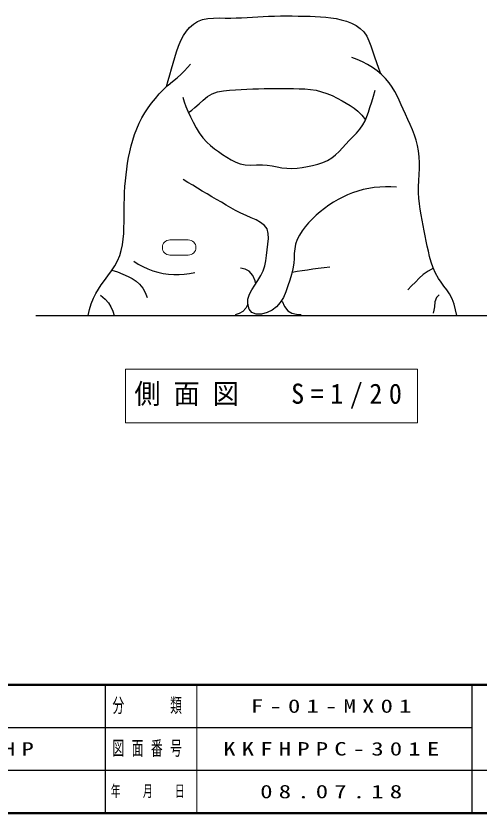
# Model space of a CAD drawing. Units: millimetres on the paper, scale 1:20. Extents: x -365 to 0, y -5 to 257.
# Drawn here: x -144.6 to -68.8, y 0 to 130.5 of the extents above; entities that cross this region are included whole.
import ezdxf

# ---------------------------------------------------------------- set-up
doc = ezdxf.new("R2010")
doc.units = ezdxf.units.MM
doc.layers.add('LY_1', color=7, linetype='Continuous', lineweight=25)
doc.layers.add('LY_2', color=7, linetype='Continuous', lineweight=13)
doc.styles.add('ＭＳ ゴシック', font='')
doc.styles.get('ＭＳ ゴシック').set_extended_font_data('MS Gothic')

msp = doc.modelspace()

# ---------------------------------------------------------------- linework, layer by layer
at = {"layer": 'LY_1', "lineweight": 13}
for p, q in [((-119.385, 93.83), (-116.385, 93.83)), ((-119.385, 91.33), (-116.385, 91.33)), ((-126.685, 72.653), (-126.685, 63.853)), ((-78.885, 72.653), (-126.685, 72.653)), ((-78.885, 63.853), (-78.885, 72.653)), ((-126.685, 63.853), (-78.885, 63.853))]:
    msp.add_line(p, q, dxfattribs=at)
at = {"layer": 'LY_1'}
msp.add_line((-141.335, 81.461), (-56.531, 81.461), dxfattribs=at)
for points in [[(-119.932, 118.958), (-119.673, 119.911), (-119.406, 120.863), (-119.135, 121.815), (-118.867, 122.768), (-118.606, 123.704), (-118.328, 124.634), (-118.011, 125.55), (-117.631, 126.444), (-117.165, 127.307), (-116.7, 127.988), (-116.164, 128.613), (-115.561, 129.152), (-114.895, 129.576), (-114.067, 129.897), (-113.181, 130.072), (-112.255, 130.144), (-111.307, 130.154), (-110.356, 130.144), (-109.445, 130.148), (-108.546, 130.169), (-107.656, 130.203), (-106.773, 130.246), (-105.894, 130.294), (-105.019, 130.342), (-104.143, 130.388), (-103.264, 130.427), (-102.297, 130.459), (-101.325, 130.478), (-100.351, 130.486), (-99.376, 130.484), (-98.4, 130.473), (-97.427, 130.454), (-96.456, 130.427), (-95.605, 130.398), (-94.756, 130.354), (-93.907, 130.287), (-93.058, 130.189), (-92.206, 130.049), (-91.35, 129.86), (-90.512, 129.617), (-89.697, 129.308), (-88.932, 128.921), (-88.244, 128.447), (-87.662, 127.874), (-87.193, 127.184), (-86.825, 126.412), (-86.521, 125.592), (-86.244, 124.754), (-85.922, 123.811), (-85.593, 122.882), (-85.263, 121.963), (-84.938, 121.048)], [(-72.462, 81.461), (-72.648, 82.384), (-72.9, 83.296), (-73.232, 84.178), (-73.658, 85.012), (-74.083, 85.657), (-74.548, 86.277), (-75.017, 86.894), (-75.456, 87.53), (-75.923, 88.374), (-76.306, 89.265), (-76.624, 90.187), (-76.894, 91.126), (-77.108, 91.962), (-77.303, 92.799), (-77.483, 93.637), (-77.653, 94.477), (-77.815, 95.318), (-77.973, 96.16), (-78.139, 97.052), (-78.297, 97.946), (-78.439, 98.843), (-78.558, 99.743), (-78.645, 100.647), (-78.692, 101.555), (-78.695, 102.536), (-78.662, 103.521), (-78.615, 104.506), (-78.575, 105.487), (-78.56, 106.463), (-78.593, 107.431), (-78.692, 108.387), (-78.859, 109.267), (-79.091, 110.136), (-79.376, 110.996), (-79.704, 111.849), (-80.062, 112.696), (-80.44, 113.539), (-80.826, 114.38), (-81.21, 115.22), (-81.54, 115.961), (-81.872, 116.698), (-82.218, 117.423), (-82.593, 118.131), (-83.008, 118.816), (-83.542, 119.561), (-84.138, 120.262), (-84.792, 120.915), (-85.496, 121.514), (-86.244, 122.052), (-87.046, 122.536), (-87.88, 122.96), (-88.741, 123.331), (-89.62, 123.658)], [(-132.752, 81.461), (-132.553, 82.428), (-132.276, 83.377), (-131.915, 84.293), (-131.533, 85.047), (-131.096, 85.772), (-130.62, 86.478), (-130.117, 87.17), (-129.526, 87.959), (-128.949, 88.753), (-128.417, 89.565), (-127.959, 90.407), (-127.613, 91.244), (-127.352, 92.114), (-127.162, 93.011), (-127.032, 93.93), (-126.951, 94.866), (-126.908, 95.813), (-126.889, 96.768), (-126.884, 97.725), (-126.88, 98.678), (-126.868, 99.659), (-126.843, 100.633), (-126.803, 101.599), (-126.748, 102.56), (-126.674, 103.515), (-126.58, 104.467), (-126.465, 105.415), (-126.326, 106.362), (-126.161, 107.308), (-125.966, 108.266), (-125.739, 109.22), (-125.477, 110.165), (-125.176, 111.099), (-124.832, 112.015), (-124.442, 112.911), (-124.003, 113.781), (-123.51, 114.626), (-122.97, 115.443), (-122.389, 116.233), (-121.772, 116.997), (-121.126, 117.737), (-120.664, 118.235), (-120.186, 118.717), (-119.688, 119.175), (-118.967, 119.771), (-118.235, 120.356), (-117.53, 120.973), (-117.008, 121.506), (-116.507, 122.063), (-116.008, 122.619)], [(-117.307, 117.177), (-117.049, 116.413), (-116.764, 115.658), (-116.456, 114.908), (-116.049, 113.983), (-115.607, 113.071), (-115.123, 112.184), (-114.588, 111.334), (-113.995, 110.536), (-113.335, 109.801), (-112.749, 109.259), (-112.122, 108.755), (-111.463, 108.278), (-110.782, 107.816), (-110.081, 107.361), (-109.364, 106.936), (-108.628, 106.568), (-107.872, 106.285), (-107.094, 106.113), (-106.161, 106.065), (-105.211, 106.1), (-104.257, 106.113), (-103.455, 106.047), (-102.66, 105.923), (-101.868, 105.776), (-101.077, 105.639), (-100.286, 105.546), (-99.44, 105.524), (-98.591, 105.575), (-97.738, 105.682), (-96.882, 105.83), (-96.036, 106.006), (-95.201, 106.221), (-94.392, 106.49), (-93.624, 106.828), (-92.91, 107.248), (-92.29, 107.732), (-91.714, 108.281), (-91.165, 108.872), (-90.624, 109.481), (-90.073, 110.085), (-89.466, 110.706), (-88.861, 111.321), (-88.296, 111.956), (-87.804, 112.638), (-87.447, 113.302), (-87.154, 114.008), (-86.902, 114.737), (-86.669, 115.475), (-86.369, 116.42), (-86.08, 117.362), (-85.818, 118.312)], [(-116.358, 114.677), (-115.832, 115.063), (-115.321, 115.475), (-114.634, 116.095), (-113.953, 116.721), (-113.247, 117.292), (-112.484, 117.744), (-111.589, 118.05), (-110.631, 118.218), (-109.647, 118.312), (-108.687, 118.383), (-107.736, 118.445), (-106.791, 118.497), (-105.851, 118.54), (-104.912, 118.572), (-103.974, 118.595), (-103.015, 118.609), (-102.053, 118.614), (-101.088, 118.613), (-100.121, 118.606), (-99.151, 118.595), (-98.22, 118.58), (-97.291, 118.541), (-96.371, 118.459), (-95.463, 118.312), (-94.58, 118.087), (-93.714, 117.792), (-92.864, 117.438), (-92.029, 117.04), (-91.208, 116.61), (-90.533, 116.232), (-89.876, 115.83), (-89.247, 115.392), (-88.655, 114.908), (-87.976, 114.223), (-87.372, 113.467)], [(-82.327, 102.477), (-83.231, 102.52), (-84.14, 102.519), (-85.049, 102.474), (-85.956, 102.384), (-86.857, 102.247), (-87.749, 102.062), (-88.627, 101.828), (-89.49, 101.543), (-90.309, 101.217), (-91.109, 100.846), (-91.889, 100.433), (-92.647, 99.981), (-93.382, 99.494), (-94.095, 98.975), (-94.784, 98.429), (-95.45, 97.854), (-96.088, 97.25), (-96.698, 96.613), (-97.275, 95.937), (-97.768, 95.287), (-98.208, 94.603), (-98.571, 93.885), (-98.832, 93.135), (-98.978, 92.373), (-99.048, 91.592), (-99.088, 90.804), (-99.144, 90.021), (-99.282, 89.074), (-99.495, 88.141), (-99.766, 87.214), (-100.078, 86.284), (-100.428, 85.336), (-100.835, 84.42), (-101.33, 83.579), (-101.946, 82.858), (-102.653, 82.326), (-103.503, 81.924), (-104.391, 81.68), (-105.269, 81.644), (-105.995, 81.924), (-106.426, 82.505), (-106.629, 83.283), (-106.618, 84.104), (-106.383, 84.921), (-105.995, 85.661), (-105.498, 86.433), (-104.985, 87.199), (-104.509, 87.974), (-104.126, 88.775), (-103.881, 89.578), (-103.725, 90.417), (-103.614, 91.291), (-103.503, 92.2), (-103.371, 93.121), (-103.274, 94.029), (-103.291, 94.879), (-103.503, 95.626), (-103.935, 96.209), (-104.552, 96.689), (-105.297, 97.095), (-106.109, 97.457), (-106.929, 97.806), (-107.809, 98.215), (-108.638, 98.641), (-109.433, 99.081), (-110.207, 99.53), (-110.977, 99.986), (-111.746, 100.439), (-112.523, 100.895), (-113.305, 101.354), (-114.09, 101.817), (-114.875, 102.285), (-115.658, 102.758), (-116.436, 103.237), (-117.206, 103.723)], [(-125.303, 90.332), (-124.567, 89.864), (-123.8, 89.446), (-123.006, 89.082), (-122.188, 88.775), (-121.351, 88.528), (-120.498, 88.343), (-119.634, 88.218), (-118.763, 88.152), (-117.9, 88.146), (-117.038, 88.196), (-116.183, 88.302), (-115.337, 88.463)], [(-128.881, 88.853), (-127.982, 88.576), (-127.1, 88.236), (-126.237, 87.841), (-125.566, 87.487), (-124.935, 87.08), (-124.368, 86.595), (-123.84, 85.943), (-123.425, 85.204), (-123.123, 84.415)], [(-105.354, 86.648), (-105.449, 87.14), (-105.805, 88.009), (-106.41, 88.701), (-107.093, 89.042), (-107.851, 89.181)], [(-99.395, 88.539), (-98.581, 88.686), (-97.764, 88.821), (-96.885, 88.95), (-96.004, 89.068), (-95.122, 89.181), (-94.162, 89.303), (-93.201, 89.421)], [(-76.275, 89.183), (-77.154, 88.717), (-77.967, 88.152), (-78.619, 87.563), (-79.23, 86.926), (-79.836, 86.284), (-80.459, 85.661)], [(-75.323, 84.824), (-75.787, 84.415), (-76.024, 83.682), (-76.099, 82.858), (-76.202, 82.347), (-76.342, 81.852)], [(-130.776, 84.765), (-130.36, 84.453), (-129.974, 84.104), (-129.462, 83.515), (-129.04, 82.858), (-128.728, 82.177), (-128.508, 81.46)], [(-101.012, 83.792), (-100.658, 82.94), (-100.078, 82.235), (-99.421, 81.852), (-98.669, 81.653), (-97.898, 81.612)], [(-106.617, 83.327), (-106.972, 82.658), (-107.489, 82.107), (-108.068, 81.772), (-108.71, 81.583)]]:
    msp.add_lwpolyline(points, dxfattribs=at)
at = {"layer": 'LY_1', "lineweight": 13}
for centre, start, end in [((-119.385, 92.58), 90, 270), ((-116.385, 92.58), 270, 90)]:
    msp.add_arc(centre, 1.25, start, end, dxfattribs=at)
at = {"layer": 'LY_2', "lineweight": 50}
for p, q in [((-365, 21), (0, 21)), ((-365, 0), (0, 0))]:
    msp.add_line(p, q, dxfattribs=at)
at = {"layer": 'LY_2', "lineweight": 25}
for p, q in [((-130, 21), (-130, 0)), ((-70, 21), (-70, 0)), ((-182.5, 14), (-70, 14)), ((-237.5, 7), (0, 7))]:
    msp.add_line(p, q, dxfattribs=at)
at = {"layer": 'LY_2'}
msp.add_line((-115, 21), (-115, 0), dxfattribs=at)

# ---------------------------------------------------------------- texts
at = {"layer": 'LY_1', "attachment_point": 5, "style": 'ＭＳ ゴシック'}
for s, insert, char_height in [('\\T1.5;\\W0.95;側面図\u3000S=1/20', (-102.785, 68.253), 3.299), ('\\T1.5;\\W1.35;F-01-MX01', (-92.5, 17.5), 2.199), ('\\T1.5;\\W1.35;KKF-HP', (-149.75, 10.5), 2.199), ('\\T1.5;\\W1.35;KKFHPPC-301E', (-92.5, 10.5), 2.199), ('\\T1.5;\\W1.35;08.07.18', (-92.5, 3.5), 2.199)]:
    msp.add_mtext(s, dxfattribs=dict(at, insert=insert, char_height=char_height))
at = {"layer": 'LY_2', "attachment_point": 5, "style": 'ＭＳ ゴシック'}
for s, insert, char_height in [('\\T1.64;\\W0.6;分\u3000\u3000類', (-122.5, 17.5), 2.346), ('\\T1.64;\\W0.6;図面番号', (-122.5, 10.5), 2.346), ('\\T1.64;\\W0.6;年\u3000月\u3000日', (-122.5, 3.5), 1.906)]:
    msp.add_mtext(s, dxfattribs=dict(at, insert=insert, char_height=char_height))

doc.saveas('drawing.dxf')
